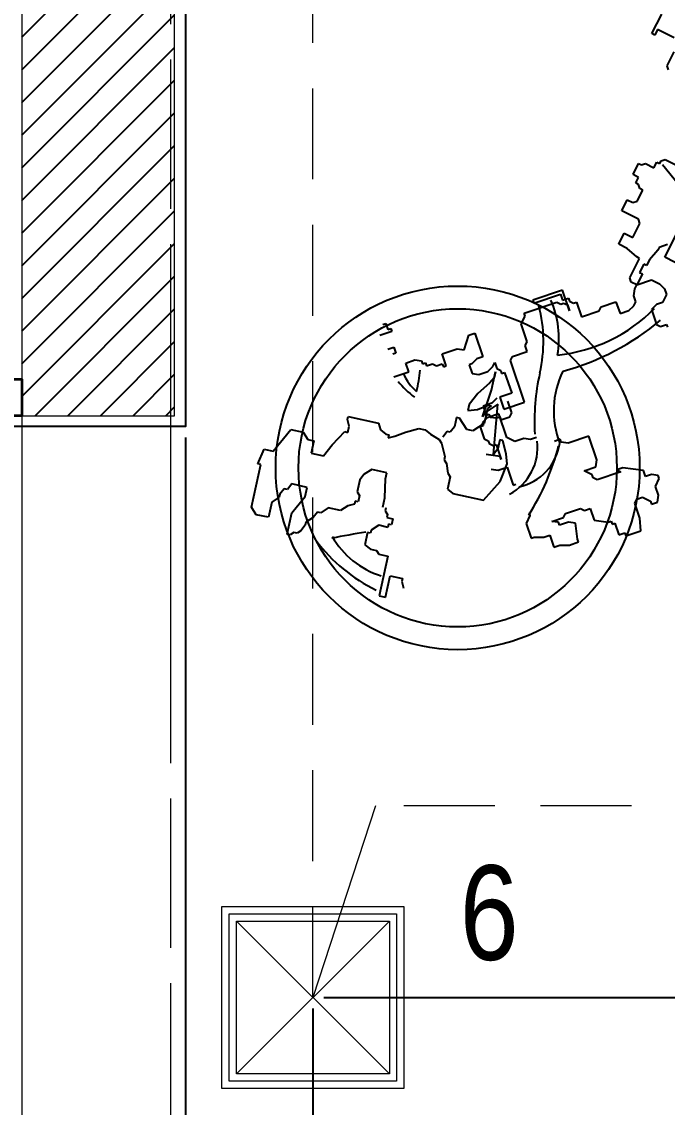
# Model space of a CAD drawing. Header units: millimetres. Extents: x -343543 to 400519, y -115663 to 104219.
# Drawn here: x -82272 to -81385, y 349 to 1842 of the extents above; entities that cross this region are included whole.
import ezdxf
from ezdxf.xclip import XClip

# ---------------------------------------------------------------- set-up
doc = ezdxf.new("R2010")
doc.units = ezdxf.units.MM
doc.header["$XCLIPFRAME"] = 0
for name, pattern in [("$0$02'TUONG Xay$0$HIDDEN", [0.375, 0.25, -0.125]), ('HIDDEN2', [0.1875, 0.125, -0.0625]), ('XREF MAT BANG TUONG XAY$0$CENTER', [50.8, 31.75, -6.35, 6.35, -6.35])]:
    doc.linetypes.add(name, pattern=pattern)
doc.layers.get('0').update_dxf_attribs({"color": 231, "lineweight": 0})
doc.layers.get('DefPoints').update_dxf_attribs({"color": 191})
for name, color, linetype in [('A-FLOR', 35, 'Continuous'), ('XREF MAT BANG NOI THAT$0$FF-Plants', 8, 'Continuous'), ('XREF MAT BANG TUONG XAY$0$A-FNSH', 8, 'Continuous'), ('XREF MAT BANG TUONG XAY$0$A-FURN', 8, 'Continuous'), ('XREF MAT BANG TUONG XAY$0$A-PATT', 8, 'Continuous')]:
    doc.layers.add(name, color=color, linetype=linetype)
for name, color, linetype, lineweight in [('A-PATT', 252, 'Continuous', 9), ('A-SYMBOLS', 10, 'Continuous', 13), ('fix lighting', 2, 'Continuous', 5), ('ICC-Text', 3, 'Continuous', 25), ('SME-E-COND-LTG', 51, 'Continuous', 18), ('SME-E-LTG-DIM', 55, 'Continuous', 18), ('XREF MAT BANG TUONG XAY$0$01.Xref _MB T1$0$A-DOOR', 8, 'Continuous', 9), ('XREF MAT BANG TUONG XAY$0$01.Xref _MB T1$0$A-TEXT', 8, 'Continuous', 25), ('XREF MAT BANG TUONG XAY$0$01.Xref _MB T1$0$A-WALL', 8, 'Continuous', 35), ('XREF MAT BANG TUONG XAY$0$A-GRID', 8, 'XREF MAT BANG TUONG XAY$0$CENTER', 15), ('XREF MAT BANG TUONG XAY$0$A-WALL-INT', 8, 'Continuous', 9)]:
    doc.layers.add(name, color=color, linetype=linetype, lineweight=lineweight)
doc.styles.add('Arial', font='arial.ttf', dxfattribs={"width": 0.8})
doc.styles.add('SM-DIMTEXT', font='SME.shx', dxfattribs={"width": 0.7})
doc.styles.add('XREF MAT BANG NOI THAT$0$Standard', font='txt')
doc.dimstyles.new('SDIM-75', dxfattribs={"dimscale": 75, "dimtxt": 2, "dimasz": 0.6, "dimexe": 0.6, "dimexo": 0.2, "dimgap": 0.5, "dimtad": 1, "dimdec": 0, "dimzin": 12, "dimtxsty": 'SM-DIMTEXT', "dimblk": 'ARCHTICK', "dimcen": 0.12, "dimdle": 0.6, "dimclrd": 7, "dimclre": 8, "dimadec": 0, "dimazin": 3, "dimtfac": 2, "dimtdec": 0, "dimtix": 1, "dimtmove": 1, "dimatfit": 3, "dimfxl": 1, "dimtzin": 0, "dimarcsym": 1})

# ---------------------------------------------------------------- blocks, each defined once
blk = doc.blocks.new('XREF MAT BANG TUONG XAY$0$00.xref_IKIGAI_Truc')
at = {"layer": 'XREF MAT BANG TUONG XAY$0$A-GRID', "color": 8, "ltscale": 20}
blk.add_lwpolyline([(8600, -4179.1), (8600, 22924.4)], dxfattribs=at)
blk = doc.blocks.new('*U235')
at = {"layer": 'XREF MAT BANG TUONG XAY$0$A-PATT'}
h = blk.add_hatch(dxfattribs=at)
h.set_pattern_fill('ANSI31', color=8, scale=10)
h.set_pattern_definition([(45, (37146.79, -11293.564), (-22.45064, 22.45064), [])])
h.paths.add_polyline_path([(-38.7, 47.5), (1661.3, 47.5), (1661.3, -162.5), (-38.7, -162.5)])
at = {"layer": 'XREF MAT BANG TUONG XAY$0$A-WALL-INT', "color": 8}
blk.add_lwpolyline([(-38.7, 47.5), (1661.3, 47.5), (1661.3, -162.5), (-38.7, -162.5)], close=True, dxfattribs=at)
blk = doc.blocks.new('XREF MAT BANG TUONG XAY$0$01.Xref _MB T1$0$Phong tam')
at = {"layer": 'XREF MAT BANG TUONG XAY$0$A-FURN', "color": 8, "xscale": -1, "rotation": 270}
blk.add_blockref('*U235', (-47.5, -1661.3), dxfattribs=at)
blk = doc.blocks.new('XREF MAT BANG TUONG XAY$0$xref_IKIGAI_Cot')
at = {"layer": 'XREF MAT BANG TUONG XAY$0$A-GRID', "color": 8, "ltscale": 20}
blk.add_lwpolyline([(8600, -4179.1), (8600, 22924.4)], dxfattribs=at)
blk = doc.blocks.new('XREF MAT BANG NOI THAT$0$YLD.Studio-03-245')
at = {"layer": 'XREF MAT BANG NOI THAT$0$FF-Plants', "color": 8}
for p, q in [((-68, 259.9), (-64.4, 276.7)), ((-64.4, 276.7), (-54.2, 283.2)), ((-54.2, 283.2), (4.6, 270.5)), ((4.6, 270.5), (5.5, 274.6)), ((5.5, 274.6), (25.6, 265.9)), ((-47, 255.4), (-68, 259.9)), ((-40.5, 245.1), (-47, 255.4)), ((25.6, 265.9), (22.8, 253.3)), ((-36.3, 244.2), (-40.5, 245.1)), ((-28.8, 238.2), (-36.3, 244.2)), ((22.8, 253.3), (52.7, 229.2)), ((-92.1, 230), (-91.2, 234.2)), ((-88.8, 224.9), (-92.1, 230)), ((-91.2, 234.2), (-61.8, 227.8)), ((-89.8, 220.6), (-88.8, 224.9)), ((-61.8, 227.8), (-54.4, 221.8)), ((-29.7, 234), (-28.8, 238.2)), ((-22.2, 228), (-29.7, 234)), ((-26.8, 206.9), (-22.2, 228)), ((52.7, 229.2), (49.1, 212.5)), ((-86.5, 215.5), (-89.8, 220.6)), ((-79, 209.5), (-86.5, 215.5)), ((-74.8, 208.6), (-79, 209.5)), ((-54.4, 221.8), (-39.4, 209.7)), ((-39.4, 209.7), (-26.8, 206.9)), ((49.1, 212.5), (38.9, 205.9)), ((-68.3, 198.4), (-74.8, 208.6)), ((-60.8, 192.4), (-68.3, 198.4)), ((20.2, 201.2), (16.6, 184.3)), ((37, 197.5), (20.2, 201.2)), ((38.9, 205.9), (37, 197.5)), ((-61.7, 188.2), (-60.8, 192.4)), ((-55.1, 178), (-61.7, 188.2)), ((16.6, 184.3), (31.5, 172.3)), ((-58.8, 161.2), (-55.1, 178)), ((31.5, 172.3), (49.8, 155.1)), ((-52.2, 151), (-58.8, 161.2)), ((-49.8, 141.7), (-52.2, 151)), ((49.8, 155.1), (48.8, 150.9)), ((48.8, 150.9), (57.2, 149.1)), ((57.2, 149.1), (66.5, 151.4)), ((70.7, 150.5), (61.6, 108.6)), ((66.5, 151.4), (70.7, 150.5)), ((-45.6, 140.8), (-49.8, 141.7)), ((-46.6, 136.6), (-45.6, 140.8)), ((-38.2, 134.7), (-46.6, 136.6)), ((-33.1, 138), (-38.2, 134.7)), ((-16.3, 134.4), (-33.1, 138)), ((-8.8, 128.3), (-16.3, 134.4)), ((-111.7, 120), (-113.5, 111.6)), ((-105.7, 127.5), (-111.7, 120)), ((-88.9, 123.8), (-105.7, 127.5)), ((-89.8, 119.6), (-88.9, 123.8)), ((-85.6, 118.7), (-89.8, 119.6)), ((-2.2, 118.1), (-8.8, 128.3)), ((-175.9, 107.7), (-177.8, 99.2)), ((-121.4, 95.8), (-175.9, 107.7)), ((-118.6, 108.3), (-121.4, 95.8)), ((-113.5, 111.6), (-118.6, 108.3)), ((-79, 108.5), (-85.6, 118.7)), ((-81.8, 95.9), (-79, 108.5)), ((-6.8, 97.2), (-2.2, 118.1)), ((52.3, 106.2), (46.3, 98.8)), ((61.6, 108.6), (52.3, 106.2)), ((187.5, 90.5), (182, 106.8)), ((-177.8, 99.2), (-148.4, 92.8)), ((-148.4, 92.8), (-152, 76)), ((-77.6, 95), (-81.8, 95.9)), ((-78.5, 90.8), (-77.6, 95)), ((-70.1, 89), (-78.5, 90.8)), ((-68.3, 97.4), (-70.1, 89)), ((-64.1, 96.5), (-68.3, 97.4)), ((-59, 99.7), (-64.1, 96.5)), ((-54.8, 98.8), (-59, 99.7)), ((-53.9, 103), (-41.3, 100.3)), ((-41.3, 100.3), (-15.2, 99)), ((-15.2, 99), (-6.8, 97.2)), ((45.4, 94.6), (41.2, 95.5)), ((41.2, 95.5), (43.5, 86.2)), ((46.3, 98.8), (45.4, 94.6)), ((163, 95.9), (165.8, 87.7)), ((191.5, 91.9), (187.5, 90.5)), ((198.3, 98.7), (190.2, 96)), ((190.2, 96), (191.5, 91.9)), ((196.9, 102.8), (198.3, 98.7)), ((-156.2, 76.9), (-165.5, 74.5)), ((-152, 76), (-156.2, 76.9)), ((43.5, 86.2), (49.2, 71.8)), ((125.1, 87.5), (131.9, 67.2)), ((157.6, 85), (156.3, 89)), ((165.8, 87.7), (157.6, 85)), ((49.2, 71.8), (53.9, 53.2)), ((131.9, 67.2), (144.1, 71.3)), ((144.1, 71.3), (148.3, 59.1)), ((53.9, 53.2), (52.1, 44.7)), ((146.9, 49.6), (142.9, 48.2)), ((142.9, 48.2), (144.3, 44.2)), ((148.3, 59.1), (146.9, 49.6)), ((46.1, 37.2), (39.1, 25.6)), ((52.1, 44.7), (46.1, 37.2)), ((144.3, 44.2), (140.2, 42.8)), ((140.2, 42.8), (142.9, 34.7)), ((142.9, 34.7), (140.3, 29.2)), ((6.1, 15.2), (-7.4, 13.7)), ((11.2, 18.5), (6.1, 15.2)), ((15.4, 17.6), (11.2, 18.5)), ((34, 22.3), (15.4, 17.6)), ((39.1, 25.6), (34, 22.3)), ((49.9, 14.4), (42.4, 20.5)), ((143, 21.1), (138.9, 19.7)), ((138.9, 19.7), (140.3, 15.7)), ((140.3, 29.2), (143, 21.1)), ((140.3, 15.7), (156.6, 21.2)), ((156.6, 21.2), (163.5, 0.8)), ((-35.3, 6.7), (-44.4, -35.3)), ((-29.3, 14.1), (-35.3, 6.7)), ((-12.5, 10.5), (-29.3, 14.1)), ((-7.4, 13.7), (-12.5, 10.5)), ((49, 10.2), (49.9, 14.4)), ((56.4, 4.2), (49, 10.2)), ((69, 1.5), (56.4, 4.2)), ((68.1, -2.7), (69, 1.5)), ((163.5, 0.8), (162.1, -8.7)), ((51, -20.9), (52.8, -12.5)), ((52.8, -12.5), (68.1, -2.7)), ((87.3, -15.7), (78.9, -13.8)), ((78.9, -13.8), (80.3, -27.3)), ((162.1, -8.7), (182.5, -15.4)), ((60.8, -36.2), (51, -20.9)), ((80.3, -27.3), (86, -41.7)), ((102.2, -27.7), (87.3, -15.7)), ((116.3, -43.9), (102.2, -27.7)), ((129.6, -19.7), (128.3, -29.2)), ((128.3, -29.2), (132.4, -41.4)), ((141.8, -15.6), (129.6, -19.7)), ((143.2, -19.6), (141.8, -15.6)), ((150, -26.4), (143.2, -19.6)), ((152.8, -34.5), (150, -26.4)), ((185.3, -23.5), (152.8, -34.5)), ((182.5, -15.4), (185.3, -23.5)), ((-44.4, -35.3), (-18.7, -58.4)), ((15.7, -58.2), (18.3, -39.2)), ((33.3, -43.2), (30.6, -48.7)), ((37.3, -41.8), (33.3, -43.2)), ((40, -36.4), (37.3, -41.8)), ((56.3, -30.9), (40, -36.4)), ((57.7, -35), (56.3, -30.9)), ((61.7, -33.6), (57.7, -35)), ((81.8, -40.8), (60.8, -36.2)), ((68.6, -40.4), (61.7, -33.6)), ((74.1, -56.6), (68.6, -40.4)), ((69.9, -44.4), (68.6, -53.9)), ((74, -43), (69.9, -44.4)), ((77.6, -39.9), (70.1, -33.9)), ((70.1, -33.9), (107, -46.3)), ((84.8, -34.9), (72.6, -39)), ((72.6, -39), (74, -43)), ((87.4, -55.2), (77.6, -39.9)), ((85.1, -45.9), (81.8, -40.8)), ((88.9, -47.1), (84.8, -34.9)), ((86, -41.7), (85.1, -45.9)), ((123.7, -50), (116.3, -43.9)), ((132.4, -41.4), (139.3, -48.2)), ((-18.7, -58.4), (5.5, -68.1)), ((-2, -46.1), (-3.3, -55.6)), ((-3.3, -55.6), (0.8, -67.8)), ((32, -52.7), (11.6, -59.6)), ((11.6, -59.6), (15.7, -58.2)), ((26, -55), (18.5, -49)), ((18.5, -49), (87.4, -55.2)), ((38.5, -57.7), (26, -55)), ((30.6, -48.7), (32, -52.7)), ((37.6, -61.9), (38.5, -57.7)), ((41.5, -67.6), (74.1, -56.6)), ((70, -58), (65.9, -59.4)), ((65.9, -59.4), (70.1, -71.6)), ((68.6, -53.9), (70, -58)), ((97.1, -57.9), (80.9, -63.4)), ((95.8, -53.8), (88.9, -47.1)), ((102.6, -74.2), (97.1, -57.9)), ((107, -46.3), (132.1, -51.8)), ((132.1, -51.8), (123.7, -50)), ((133.9, -59.1), (129.8, -60.4)), ((136.6, -53.6), (133.9, -59.1)), ((144.7, -50.9), (136.6, -53.6)), ((139.3, -48.2), (144.7, -50.9)), ((0.8, -67.8), (-23.7, -76.1)), ((5.5, -68.1), (19, -66.7)), ((19, -66.7), (37.6, -61.9)), ((36.2, -78.5), (41.5, -67.6)), ((70.1, -71.6), (75.5, -74.3)), ((75.5, -74.3), (91.8, -68.8)), ((80.9, -63.4), (90.5, -91.9)), ((90.5, -91.9), (147.5, -72.6)), ((131.2, -64.5), (102.6, -74.2)), ((129.8, -60.4), (131.2, -64.5)), ((147.5, -72.6), (153, -75.3)), ((-23.7, -76.1), (-22.3, -80.1)), ((40.3, -90.7), (36.2, -78.5)), ((153, -75.3), (159.8, -95.6)), ((173.4, -95.5), (197.8, -87.3)), ((197.8, -87.3), (208.7, -92.7)), ((-76.5, -93.9), (-96.8, -100.8)), ((-96.8, -100.8), (-95.4, -104.9)), ((-65.6, -99.3), (-76.5, -93.9)), ((-61.6, -98), (-65.6, -99.3)), ((39, -100.2), (40.3, -90.7)), ((41.7, -108.4), (39, -100.2)), ((159.8, -95.6), (168, -92.9)), ((168, -92.9), (173.4, -95.5)), ((208.7, -92.7), (212.7, -91.3)), ((212.7, -91.3), (227.9, -136)), ((230.4, -103.4), (226.4, -104.8)), ((244.2, -144.1), (230.4, -103.4)), ((-95.4, -104.9), (-95.4, -118.5)), ((-95.4, -118.5), (-92.6, -126.6)), ((226.4, -104.8), (238.7, -141.4)), ((-92.6, -126.6), (-108.9, -132.1)), ((-108.9, -132.1), (-106.1, -140.2)), ((-74.9, -138.7), (-73.6, -129.2)), ((-73.6, -129.2), (-68.1, -145.5)), ((39.2, -140.9), (36.4, -132.8)), ((-106.1, -140.2), (-106.1, -153.8)), ((-79, -140.1), (-74.9, -138.7)), ((-74.9, -152.3), (-79, -140.1)), ((-68.1, -145.5), (-62.7, -148.2)), ((-62.7, -148.2), (-55.8, -168.5)), ((33.8, -151.8), (35.1, -142.3)), ((35.1, -142.3), (39.2, -140.9)), ((215.7, -153.7), (244.2, -144.1)), ((226.6, -145.6), (223.9, -151)), ((227.9, -136), (225.2, -141.5)), ((225.2, -141.5), (226.6, -145.6)), ((238.7, -141.4), (230.6, -144.2)), ((230.6, -144.2), (233.4, -152.3)), ((-106.1, -153.8), (-101.9, -166)), ((-97.9, -164.6), (-76.2, -161.8)), ((-76.2, -161.8), (-74.9, -152.3)), ((43.4, -180.3), (33.8, -151.8)), ((228, -163.2), (207.7, -170.1)), ((223.9, -151), (215.7, -153.7)), ((229.3, -153.7), (226.6, -159.1)), ((226.6, -159.1), (228, -163.2)), ((233.4, -152.3), (229.3, -153.7)), ((-101.9, -166), (-97.9, -164.6)), ((-55.8, -168.5), (-58.5, -174)), ((-58.5, -174), (-55.7, -182.1)), ((-9.6, -184.6), (-4.2, -173.7)), ((-4.2, -173.7), (1.3, -190)), ((207.7, -170.1), (215.9, -194.5)), ((-72, -187.6), (-74.6, -206.6)), ((-55.7, -182.1), (-72, -187.6)), ((-16.3, -191.5), (-13.7, -186)), ((-5.3, -224), (-16.3, -191.5)), ((-13.7, -186), (-9.6, -184.6)), ((1.3, -190), (10.8, -191.3)), ((10.8, -191.3), (43.4, -180.3)), ((-74.6, -206.6), (-73.2, -210.7)), ((215.9, -194.5), (221.4, -197.2)), ((221.4, -197.2), (228.2, -217.5)), ((-75.9, -216.1), (-92.2, -221.6)), ((-92.2, -221.6), (-89.4, -229.8)), ((-73.2, -210.7), (-77.3, -212.1)), ((-77.3, -212.1), (-75.9, -216.1)), ((-2.6, -218.5), (-5.3, -224)), ((0.1, -226.7), (-2.6, -218.5)), ((228.2, -217.5), (212, -223)), ((212, -223), (216.1, -235.2)), ((301.5, -232.7), (307.3, -221.2)), ((307.3, -221.2), (322.6, -228.9)), ((-89.4, -229.8), (-93.5, -231.2)), ((-93.5, -231.2), (-86.6, -251.5)), ((-3.8, -255.2), (0.1, -226.7)), ((216.1, -235.2), (222.9, -242)), ((251.4, -245.9), (255.4, -238.2)), ((255.4, -238.2), (261.1, -236.3)), ((261.1, -236.3), (288, -249.9)), ((289.9, -246), (301.5, -232.7)), ((322.6, -228.9), (316.8, -240.4)), ((341.7, -248.2), (353.4, -225.3)), ((353.4, -225.3), (368.7, -233)), ((368.7, -233), (364.8, -240.7)), ((-86.6, -251.5), (-69, -250.1)), ((-69, -250.1), (-48.7, -243.2)), ((-48.7, -243.2), (-43.2, -245.9)), ((-43.2, -245.9), (-40.5, -254)), ((222.9, -242), (228.4, -244.7)), ((228.4, -244.7), (236.5, -241.9)), ((236.5, -241.9), (246, -243.2)), ((246, -243.2), (251.4, -245.9)), ((251.4, -245.9), (258.3, -266.3)), ((266.8, -253.7), (251.4, -245.9)), ((268.7, -249.9), (266.8, -253.7)), ((280.2, -255.7), (268.7, -249.9)), ((288, -249.9), (289.9, -246)), ((316.8, -240.4), (335.9, -250.1)), ((335.9, -250.1), (341.7, -248.2)), ((364.8, -240.7), (366.7, -246.4)), ((366.7, -246.4), (382, -254.2)), ((382, -254.2), (383.9, -250.4)), ((383.9, -250.4), (389.7, -248.5)), ((389.7, -248.5), (391.7, -244.7)), ((391.7, -244.7), (399.3, -248.5)), ((399.3, -248.5), (403.2, -240.9)), ((403.2, -240.9), (418.5, -248.6)), ((418.5, -248.6), (416.6, -252.5)), ((416.6, -252.5), (418.5, -258.2)), ((-45.9, -264.9), (-49.9, -266.3)), ((-49.9, -266.3), (-47.2, -274.4)), ((-40.5, -254), (-45.9, -264.9)), ((-12, -258), (-3.8, -255.2)), ((-9.2, -266.1), (-12, -258)), ((-10.5, -275.6), (-9.2, -266.1)), ((217.6, -266.4), (197.3, -273.3)), ((224.4, -273.2), (217.6, -266.4)), ((258.3, -266.3), (252.9, -277.1)), ((278.3, -259.5), (280.2, -255.7)), ((285.9, -263.4), (278.3, -259.5)), ((299.3, -275), (285.9, -263.4)), ((418.5, -258.2), (412.7, -269.7)), ((595, -270.7), (597, -266.9)), ((597, -266.9), (623.8, -280.5)), ((-47.2, -274.4), (-37.7, -275.7)), ((-37.7, -275.7), (-25.5, -271.6)), ((-25.5, -271.6), (-14.6, -277)), ((-14.6, -277), (-10.5, -275.6)), ((197.3, -273.3), (194.5, -278.8)), ((194.5, -278.8), (197.3, -286.9)), ((227.2, -281.3), (224.4, -273.2)), ((238.1, -286.7), (227.2, -281.3)), ((252.9, -277.1), (246.2, -284)), ((303.1, -276.9), (299.3, -275)), ((306.9, -288.4), (303.1, -276.9)), ((350.9, -334.7), (416.5, -281.3)), ((412.7, -269.7), (420.3, -273.6)), ((420.3, -273.6), (418.4, -277.4)), ((418.4, -277.4), (422.2, -279.4)), ((422.2, -279.4), (424.1, -285.1)), ((591.1, -297.6), (602.7, -274.6)), ((602.7, -274.6), (595, -270.7)), ((197.3, -286.9), (193.2, -288.3)), ((246.2, -284), (238.1, -286.7)), ((276.1, -311.3), (289.7, -284.5)), ((289.7, -284.5), (320.3, -300)), ((424.1, -285.1), (416.3, -300.5)), ((547, -289.6), (552.7, -287.8)), ((552.7, -287.8), (571.9, -297.5))]:
    blk.add_line(p, q, dxfattribs=at)
for radius in [250, 218.7]:
    blk.add_circle((0, 0), radius, dxfattribs=at)
for centre, major_axis, start_param, end_param in [((38.7, 11), (-129.6, 190.1), 0.048529, 0.518549), ((-37.1, 70.8), (-65.6, 96.3), -0.085556, 0.67414), ((-1048.7, -20.6), (802.6, 547.2), 5.836547, 5.885317), ((212.4, -31.4), (-82.7, 121.3), 0.091793, 0.305425), ((156.3, 11.4), (56.6, 38.6), 1.37395, 1.819654), ((142.1, 183.6), (-74.4, 109.2), 2.258642, 2.486069), ((28, -37.3), (-40.8, 59.9), 1.460104, 2.663504), ((44.7, -68.5), (-40.9, 60), 1.192012, 2.388853), ((111.4, 181.2), (-185.9, 272.6), 1.978366, 2.294845), ((64.1, -403.3), (-167.8, 246.1), -0.822976, -0.539184), ((174, 75.7), (-109, 159.9), 2.316346, 2.796691), ((78.2, -255.8), (-69.8, 102.4), -1.056343, -0.229784), ((177.3, -6.4), (-74.8, 109.7), 2.373944, 2.956858), ((474.3, -52.2), (-199.2, 292.1), 1.237033, 1.668102), ((372.3, -114.8), (-123, 180.5), 1.075307, 1.766329)]:
    blk.add_ellipse(centre, major_axis=major_axis, ratio=1, start_param=start_param, end_param=end_param, dxfattribs=at)
at = {"color": 8, "style": 'XREF MAT BANG NOI THAT$0$Standard', "flags": 1}
for tag, p in [('YLD.STUDIO', (-121.4, 0)), ('抖音/小红书/公众号：YLD.STUDIO', (-121.4, 0)), ('YLD.STUDIO', (-121.4, 0)), ('YLD.STUDIO', (-9.5, 3.9)), ('抖音/小红书/公众号：YLD.STUDIO', (-9.5, 3.9)), ('YLD.STUDIO', (-9.5, 3.9))]:
    blk.add_attdef(tag, p, '', height=0.00296, dxfattribs=at)
blk = doc.blocks.new('XREF MAT BANG NOI THAT')
at = {"color": 8, "rotation": 90}
blk.add_blockref('XREF MAT BANG NOI THAT$0$YLD.Studio-03-245', (8993.9, 1228.3), dxfattribs=at)
blk = doc.blocks.new('01.Xref _MB T1')
at = {"color": 8}
blk.add_lwpolyline([(39999.98286, 2999.99997), (40000.00012, 19400), (-0.00011, 19399.99891), (0.00011, 2999.99997), (8394.99073, 2999.9999), (8394.99073, -99.99996), (31605.0109, -99.99952), (31605.0109, 3000.00035)], close=True, dxfattribs=at)
at = {"layer": 'XREF MAT BANG TUONG XAY$0$01.Xref _MB T1$0$A-DOOR', "color": 8, "transparency": 33554687}
blk.add_lwpolyline([(8394.99073, 1349.99999), (8394.99073, 0.00011), (19999.99989, 0)], dxfattribs=at)
at = {"layer": 'XREF MAT BANG TUONG XAY$0$01.Xref _MB T1$0$A-WALL', "color": 8}
blk.add_lwpolyline([(8294.99073, 1349.99999), (8394.99073, 1349.99999), (8394.99073, 1299.99999), (8294.99073, 1299.99999)], close=True, dxfattribs=at)
at = {"color": 8}
blk.add_blockref('XREF MAT BANG TUONG XAY$0$00.xref_IKIGAI_Truc', (0.00011, 0), dxfattribs=at)
at = {"layer": 'XREF MAT BANG TUONG XAY$0$01.Xref _MB T1$0$A-TEXT', "color": 8}
blk.add_blockref('XREF MAT BANG TUONG XAY$0$01.Xref _MB T1$0$Phong tam', (8605.00011, 2999.99999), dxfattribs=at)
at = {"layer": 'XREF MAT BANG TUONG XAY$0$A-FNSH', "color": 8}
blk.add_lwpolyline([(14224.99083, 5984.99999), (8959.99073, 5984.99999), (8959.99073, 5884.99999), (8620.00011, 5884.99999), (8620.00011, 1284.99999), (8379.99072, 1284.99999), (8379.99163, 2985.0003), (-15.0095, 2984.99996), (-14.99971, 4414.99998), (2365.00059, 4415.00002), (2365.00059, 4290.0096), (109.9906, 4290.00949), (109.9906, 3414.99997), (314.99999, 3414.99997), (315.00021, 3109.99998), (3934.98136, 3109.99998), (3934.97999, 9974.99976), (414.99995, 9975), (414.99995, 9785.00021), (109.99053, 9785.00021), (109.99128, 5504.99989)], dxfattribs=at)
at = {"color": 8}
ref = blk.add_blockref('XREF MAT BANG TUONG XAY$0$xref_IKIGAI_Cot', (-0.00927, -0.00001), dxfattribs=at)
XClip(ref).set_block_clipping_path([(-1610.3425959283, -2225.6693134198), (41829.1295208634, 21555.8819575264)])
at = {"layer": 'A-PATT', "color": 8}
blk.add_blockref('XREF MAT BANG NOI THAT', (0, 0), dxfattribs=at)
blk = doc.blocks.new('LT6')
blk.add_lwpolyline([(-105, -105), (105, -105), (105, 105), (-105, 105)], close=True)
blk.add_lwpolyline([(-105, 105), (105, -105), (105, 105), (-105, -105)])
at = {"layer": 'A-PATT'}
for points in [[(-125, -125), (125, -125), (125, 125), (-125, 125)], [(-115, -115), (115, -115), (115, 115), (-115, 115)]]:
    blk.add_lwpolyline(points, close=True, dxfattribs=at)
blk = doc.blocks.new('DenSanTuongT1Ikigai')
at = {"layer": 'fix lighting', "xscale": -1}
blk.add_blockref('LT6', (8795, 500), dxfattribs=at)
blk = doc.blocks.new('_ArchTick')
at = {"color": 0, "linetype": 'ByBlock', "const_width": 0.15}
blk.add_lwpolyline([(-0.5, -0.5), (0.5, 0.5)], dxfattribs=at)
blk = doc.blocks.new('*D2032')
at = {"layer": 'DefPoints', "color": 0, "linetype": 'Continuous', "ltscale": 1000, "transparency": 16777216}
for p in [(-82046.5, 1285), (-81871.5, 500), (-81871.5, -526.4)]:
    blk.add_point(p, dxfattribs=at)
at = {"layer": 'SME-E-LTG-DIM', "color": 8, "linetype": 'Continuous', "lineweight": -2, "ltscale": 1000, "transparency": 16777216}
for p, q in [((-82046.5, 1270), (-82046.5, -571.4)), ((-81871.5, 485), (-81871.5, -571.4))]:
    blk.add_line(p, q, dxfattribs=at)
at = {"layer": 'SME-E-LTG-DIM', "color": 7, "linetype": 'Continuous', "lineweight": -2, "ltscale": 1000, "transparency": 16777216}
for p, q in [((-82046.5, -526.4), (-82091.5, -526.4)), ((-82046.5, -526.4), (-81871.5, -526.4)), ((-81871.5, -526.4), (-81826.5, -526.4))]:
    blk.add_line(p, q, dxfattribs=at)
at = {"layer": 'SME-E-LTG-DIM', "color": 7, "linetype": 'Continuous', "lineweight": -2, "ltscale": 1000, "transparency": 16777216, "xscale": 45, "yscale": 45, "zscale": 45}
blk.add_blockref('_ArchTick', (-82046.5, -526.4), dxfattribs=at)
at = {"layer": 'SME-E-LTG-DIM', "color": 7, "linetype": 'Continuous', "lineweight": -2, "ltscale": 1000, "transparency": 16777216, "xscale": 45, "yscale": 45, "zscale": 45, "rotation": 180}
blk.add_blockref('_ArchTick', (-81871.5, -526.4), dxfattribs=at)
at = {"layer": 'SME-E-LTG-DIM', "color": 0, "linetype": 'Continuous', "ltscale": 1000, "transparency": 16777216, "insert": (-81959, -413.9), "char_height": 150, "attachment_point": 5, "style": 'SM-DIMTEXT'}
blk.add_mtext('175', dxfattribs=at)
blk = doc.blocks.new('*D2033')
at = {"layer": 'DefPoints', "color": 0, "linetype": 'Continuous', "ltscale": 1000, "transparency": 16777216}
for p in [(-81871.5, 500), (-74466.5, 489.6), (-74466.5, -526.4)]:
    blk.add_point(p, dxfattribs=at)
at = {"layer": 'SME-E-LTG-DIM', "color": 8, "linetype": 'Continuous', "lineweight": -2, "ltscale": 1000, "transparency": 16777216}
for p, q in [((-81871.5, 485), (-81871.5, -571.4)), ((-74466.5, 474.6), (-74466.5, -571.4))]:
    blk.add_line(p, q, dxfattribs=at)
at = {"layer": 'SME-E-LTG-DIM', "color": 7, "linetype": 'Continuous', "lineweight": -2, "ltscale": 1000, "transparency": 16777216}
blk.add_line((-81916.5, -526.4), (-74421.5, -526.4), dxfattribs=at)
at = {"layer": 'SME-E-LTG-DIM', "color": 7, "linetype": 'Continuous', "lineweight": -2, "ltscale": 1000, "transparency": 16777216, "xscale": 45, "yscale": 45, "zscale": 45, "rotation": 180}
blk.add_blockref('_ArchTick', (-81871.5, -526.4), dxfattribs=at)
at = {"layer": 'SME-E-LTG-DIM', "color": 7, "linetype": 'Continuous', "lineweight": -2, "ltscale": 1000, "transparency": 16777216, "xscale": 45, "yscale": 45, "zscale": 45}
blk.add_blockref('_ArchTick', (-74466.5, -526.4), dxfattribs=at)
at = {"layer": 'SME-E-LTG-DIM', "color": 0, "linetype": 'Continuous', "ltscale": 1000, "transparency": 16777216, "insert": (-78169, -413.9), "char_height": 150, "attachment_point": 5, "style": 'SM-DIMTEXT'}
blk.add_mtext('7405', dxfattribs=at)
blk = doc.blocks.new('*D2158')
at = {"layer": 'DefPoints', "color": 0, "linetype": 'Continuous', "ltscale": 1000, "transparency": 16777216}
for p in [(-80526.6, 3882.5), (-80508.1, 3882.5), (-81871.5, 500)]:
    blk.add_point(p, dxfattribs=at)
at = {"layer": 'SME-E-LTG-DIM', "color": 7, "linetype": 'Continuous', "lineweight": -2, "ltscale": 1000, "transparency": 16777216}
blk.add_line((-80526.6, 455), (-80526.6, 3927.5), dxfattribs=at)
at = {"layer": 'SME-E-LTG-DIM', "color": 8, "linetype": 'Continuous', "lineweight": -2, "ltscale": 1000, "transparency": 16777216}
for p, q in [((-80523.1, 3882.5), (-80571.6, 3882.5)), ((-81856.5, 500), (-80481.6, 500))]:
    blk.add_line(p, q, dxfattribs=at)
at = {"layer": 'SME-E-LTG-DIM', "color": 7, "linetype": 'Continuous', "lineweight": -2, "ltscale": 1000, "transparency": 16777216, "xscale": 45, "yscale": 45, "zscale": 45}
for p, rotation in [((-80526.6, 3882.5), 90), ((-80526.6, 500), 270)]:
    blk.add_blockref('_ArchTick', p, dxfattribs=dict(at, rotation=rotation))
at = {"layer": 'SME-E-LTG-DIM', "color": 0, "linetype": 'Continuous', "ltscale": 1000, "transparency": 16777216, "insert": (-80639.1, 2191.3), "char_height": 150, "attachment_point": 5, "rotation": 90, "style": 'SM-DIMTEXT'}
blk.add_mtext('3382', dxfattribs=at)

msp = doc.modelspace()

# ---------------------------------------------------------------- block references
at = {"layer": 'A-SYMBOLS'}
msp.add_blockref('01.Xref _MB T1', (-90666.5, 0), dxfattribs=at)

# ---------------------------------------------------------------- next in the draw order: block references
at = {"layer": 'A-FLOR'}
msp.add_blockref('DenSanTuongT1Ikigai', (-90666.5, 0), dxfattribs=at)

# ---------------------------------------------------------------- next in the draw order: linework, layer by layer
at = {"layer": 'SME-E-COND-LTG', "color": 3, "linetype": 'HIDDEN2', "ltscale": 1000}
for p, q in [((-81871.5, 500), (-81871.5, 4500)), ((-73746.5, 763.8), (-81785.5, 763.8))]:
    msp.add_line(p, q, dxfattribs=at)
at = {"layer": 'SME-E-COND-LTG', "color": 3, "linetype": 'Continuous', "ltscale": 1000}
msp.add_line((-81785.5, 763.8), (-81871.5, 500), dxfattribs=at)

# ---------------------------------------------------------------- next in the draw order: texts
at = {"layer": 'ICC-Text', "linetype": "$0$02'TUONG Xay$0$HIDDEN", "style": 'Arial', "width": 0.8}
msp.add_text('6', height=130, dxfattribs=at).set_placement((-81669.7, 551.8))

# ---------------------------------------------------------------- next in the draw order: dimensions: what is measured, and where the dimension line sits
at = {"layer": 'SME-E-LTG-DIM', "linetype": 'Continuous', "ltscale": 1000}
dim = msp.add_linear_dim(base=(-80526.6397, 3882.4997), p1=(-81871.5059, 500.0024), p2=(-80508.0911, 3882.4997), angle=90, dimstyle='SDIM-75', dxfattribs=at)
dim.commit()
dim.dimension.update_dxf_attribs({"geometry": '*D2158', "text_midpoint": (-80639.1397, 2191.2511)})
for base, p1, p2, picture, middle in [((-81871.5, -526.4), (-82046.5, 1285), (-81871.5, 500), '*D2032', (-81959, -413.9)), ((-74466.5, -526.4), (-81871.5, 500), (-74466.5, 489.6), '*D2033', (-78169, -413.9))]:
    dim = msp.add_linear_dim(base=base, p1=p1, p2=p2, dimstyle='SDIM-75', dxfattribs=at)
    dim.commit()
    dim.dimension.update_dxf_attribs({"geometry": picture, "text_midpoint": middle})

doc.saveas('drawing.dxf')
